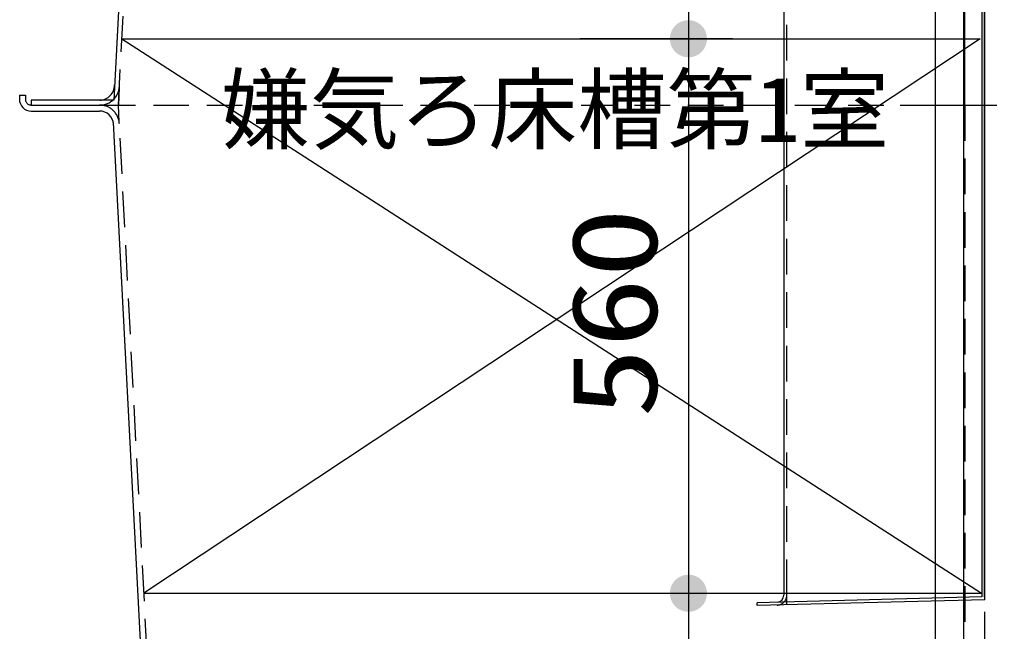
# Model space of a CAD drawing. Units: millimetres, scale not verified. Extents: x -22790 to 8910, y -6308 to 6308.
# Drawn here: x -6306 to -5326, y -3419 to -2801 of the extents above; entities that cross this region are included whole.
import ezdxf
from ezdxf.enums import TextEntityAlignment as Align

# ---------------------------------------------------------------- set-up
doc = ezdxf.new("R2010")
doc.units = ezdxf.units.MM
doc.header["$LTSCALE"] = 30
for name, pattern in [('CHAIN1', [8, 5, -1, 1, -1]), ('DASHED1', [1.8, 1.2, -0.6]), ('DOUBLE_CHAIN1', [8.8, 5, -1, 0.6, -0.6, 0.6, -1])]:
    doc.linetypes.add(name, pattern=pattern)
for name, color, linetype, lineweight in [('0-1_09', 3, 'Continuous', 25), ('0-2_空気管', 3, 'Continuous', 25), ('0-3_製作', 3, 'Continuous', 25), ('0-4_躯体', 3, 'Continuous', 25), ('0-6_文字', 3, 'Continuous', 25), ('0-8_寸法', 3, 'Continuous', 25), ('1-4_00クル-フ-6寸法', 132, 'Continuous', 25)]:
    doc.layers.add(name, color=color, linetype=linetype, lineweight=lineweight)
doc.styles.add('ＭＳ ゴシック', font='')
doc.styles.get('ＭＳ ゴシック').set_extended_font_data('MS Gothic')

msp = doc.modelspace()

# ---------------------------------------------------------------- linework, layer by layer
at = {"layer": '0-1_09', "linetype": 'DASHED1'}
msp.add_line((-6205.8, -2887.37), (-6184.68, -2484.35), dxfattribs=at)
at = {"layer": '0-1_09'}
msp.add_line((-6293.8, -2887.37), (-6205.8, -2887.37), dxfattribs=at)
msp.add_lwpolyline([(-6189.67, -2484.09), (-6210.54, -2882.37), (-6293.8, -2882.37), (-6293.8, -2887.37)], dxfattribs=at)
at = {"layer": '0-2_空気管'}
for p, q in [((-5380.8, -2037.93), (-5380.8, -3780.13)), ((-5330.8, -3384.22), (-5330.8, -2160.11)), ((-5351.77, -3775.29), (-5351.77, -2330.37)), ((-5350.8, -2887.37), (-5350.8, -2325.78)), ((-6305.8, -2877.37), (-6305.8, -2881.37)), ((-6305.8, -2877.37), (-6299.8, -2877.37)), ((-6293.8, -2887.37), (-6224.71, -2887.37)), ((-6293.8, -2893.37), (-6224.78, -2893.37)), ((-6179.89, -3496.39), (-6210.88, -2905.05))]:
    msp.add_line(p, q, dxfattribs=at)
at = {"layer": '0-2_空気管', "linetype": 'DASHED1'}
for p, q in [((-5330.8, -2049.11), (-5330.8, -3741.54)), ((-6299.8, -2877.37), (-6299.8, -2881.37)), ((-6293.8, -2887.37), (-6224.78, -2887.37)), ((-6224.5, -2887.37), (-3587.06, -2887.37)), ((-5350.8, -2887.37), (-5350.8, -3776.1)), ((-6173.9, -3496.07), (-6204.89, -2904.73))]:
    msp.add_line(p, q, dxfattribs=at)
at = {"layer": '0-2_空気管', "linetype": 'DOUBLE_CHAIN1'}
for p in [(-6204.89, -2870.01), (-6224.78, -2887.37), (-6204.89, -2904.73)]:
    msp.add_line(p, (-6205.8, -2887.37), dxfattribs=at)
at = {"layer": '0-2_空気管', "linetype": 'CHAIN1'}
msp.add_line((-5416.15, -2887.37), (-5258.77, -2887.37), dxfattribs=at)
at = {"layer": '0-2_空気管', "linetype": 'DASHED1'}
for centre, radius, start, end in [((-6224.71, -2867.37), 20, 270, 1.58), ((-6293.8, -2881.37), 6, 180, 270), ((-6224.78, -2907.37), 20, 3, 90)]:
    msp.add_arc(centre, radius, start, end, dxfattribs=at)
at = {"layer": '0-2_空気管'}
for centre, radius, start, end in [((-6224.71, -2867.37), 15, 270, 1.58), ((-6293.8, -2881.37), 12, 180, 270), ((-6224.78, -2907.37), 14, 3, 90)]:
    msp.add_arc(centre, radius, start, end, dxfattribs=at)
at = {"layer": '0-3_製作'}
for p, q in [((-6202.29, -2820.37), (-5335.27, -2820.37)), ((-6202.29, -2820.37), (-5333.89, -3380.37)), ((-5335.27, -2820.37), (-6179.96, -3380.37)), ((-6179.96, -3380.37), (-5333.89, -3380.37))]:
    msp.add_line(p, q, dxfattribs=at)
at = {"layer": '0-4_躯体'}
for p, q in [((-5333.64, -2160.11), (-5333.64, -3383.96)), ((-5330.64, -3386.88), (-5330.64, -2160.11)), ((-5533.64, -2530.87), (-5533.64, -3382.37)), ((-5333.64, -3383.96), (-5560.64, -3389.9)), ((-5330.64, -3386.88), (-5560.64, -3392.9)), ((-5560.64, -3392.9), (-5560.64, -3389.9))]:
    msp.add_line(p, q, dxfattribs=at)
at = {"layer": '0-4_躯体', "linetype": 'DASHED1'}
msp.add_line((-5530.64, -3382.37), (-5530.64, -2530.37), dxfattribs=at)
at = {"layer": '0-4_躯体', "linetype": 'DOUBLE_CHAIN1'}
msp.add_line((-5530.64, -3392.12), (-5530.64, -3382.37), dxfattribs=at)
at = {"layer": '0-4_躯体'}
msp.add_arc((-5540.64, -3382.37), 7, 271.5, 0, dxfattribs=at)
at = {"layer": '0-4_躯体', "linetype": 'DASHED1'}
msp.add_arc((-5540.64, -3382.37), 10, 271.5, 0, dxfattribs=at)
at = {"layer": '0-8_寸法'}
msp.add_line((-5585.63, -2820.37), (-5739.81, -2820.37), dxfattribs=at)
at = {"layer": '1-4_00クル-フ-6寸法', "color": 4}
for p, q in [((-5630, -2330.37), (-5630, -2820.37)), ((-5750, -2820.37), (-5630, -2820.37)), ((-5750, -2820.37), (-5630, -2820.37)), ((-5630, -2820.37), (-5630, -3380.37)), ((-5750, -3380.37), (-5630, -3380.37)), ((-5750, -3380.37), (-5630, -3380.37)), ((-5630, -3380.37), (-5630, -3780.37))]:
    msp.add_line(p, q, dxfattribs=at)
at = {"layer": '1-4_00クル-フ-6寸法'}
for points in [[(-5630, -2820.37), (-5636.91, -2802.94), (-5634.67, -2802.21)], [(-5630, -2820.37), (-5636.91, -2802.94), (-5634.67, -2802.21)], [(-5630, -2820.37), (-5634.67, -2802.21), (-5632.35, -2801.77)], [(-5630, -2820.37), (-5634.67, -2802.21), (-5632.35, -2801.77)], [(-5630, -2820.37), (-5632.35, -2801.77), (-5630, -2801.62)], [(-5630, -2820.37), (-5632.35, -2801.77), (-5630, -2801.62)], [(-5630, -2820.37), (-5630, -2801.62), (-5627.65, -2801.77)], [(-5630, -2820.37), (-5630, -2801.62), (-5627.65, -2801.77)], [(-5630, -2820.37), (-5627.65, -2801.77), (-5625.34, -2802.21)], [(-5630, -2820.37), (-5627.65, -2801.77), (-5625.34, -2802.21)], [(-5630, -2820.37), (-5625.34, -2802.21), (-5623.1, -2802.94)], [(-5630, -2820.37), (-5625.34, -2802.21), (-5623.1, -2802.94)], [(-5630, -2820.37), (-5647.84, -2814.58), (-5646.97, -2812.39)], [(-5630, -2820.37), (-5647.84, -2814.58), (-5646.97, -2812.39)], [(-5630, -2820.37), (-5646.97, -2812.39), (-5645.84, -2810.33)], [(-5630, -2820.37), (-5646.97, -2812.39), (-5645.84, -2810.33)], [(-5630, -2820.37), (-5645.84, -2810.33), (-5644.45, -2808.42)], [(-5630, -2820.37), (-5645.84, -2810.33), (-5644.45, -2808.42)], [(-5630, -2820.37), (-5644.45, -2808.42), (-5642.84, -2806.7)], [(-5630, -2820.37), (-5644.45, -2808.42), (-5642.84, -2806.7)], [(-5630, -2820.37), (-5642.84, -2806.7), (-5641.03, -2805.2)], [(-5630, -2820.37), (-5642.84, -2806.7), (-5641.03, -2805.2)], [(-5630, -2820.37), (-5641.03, -2805.2), (-5639.04, -2803.94)], [(-5630, -2820.37), (-5641.03, -2805.2), (-5639.04, -2803.94)], [(-5630, -2820.37), (-5639.04, -2803.94), (-5636.91, -2802.94)], [(-5630, -2820.37), (-5639.04, -2803.94), (-5636.91, -2802.94)], [(-5630, -2820.37), (-5623.1, -2802.94), (-5620.97, -2803.94)], [(-5630, -2820.37), (-5623.1, -2802.94), (-5620.97, -2803.94)], [(-5630, -2820.37), (-5620.97, -2803.94), (-5618.98, -2805.2)], [(-5630, -2820.37), (-5620.97, -2803.94), (-5618.98, -2805.2)], [(-5630, -2820.37), (-5618.98, -2805.2), (-5617.17, -2806.7)], [(-5630, -2820.37), (-5618.98, -2805.2), (-5617.17, -2806.7)], [(-5630, -2820.37), (-5617.17, -2806.7), (-5615.56, -2808.42)], [(-5630, -2820.37), (-5617.17, -2806.7), (-5615.56, -2808.42)], [(-5630, -2820.37), (-5615.56, -2808.42), (-5614.17, -2810.33)], [(-5630, -2820.37), (-5615.56, -2808.42), (-5614.17, -2810.33)], [(-5630, -2820.37), (-5614.17, -2810.33), (-5613.04, -2812.39)], [(-5630, -2820.37), (-5614.17, -2810.33), (-5613.04, -2812.39)], [(-5630, -2820.37), (-5613.04, -2812.39), (-5612.17, -2814.58)], [(-5630, -2820.37), (-5613.04, -2812.39), (-5612.17, -2814.58)], [(-5630, -2820.37), (-5648.72, -2819.2), (-5648.42, -2816.86)], [(-5630, -2820.37), (-5648.72, -2819.2), (-5648.42, -2816.86)], [(-5630, -2820.37), (-5648.72, -2821.55), (-5648.72, -2819.2)], [(-5630, -2820.37), (-5648.72, -2821.55), (-5648.72, -2819.2)], [(-5630, -2820.37), (-5648.42, -2823.89), (-5648.72, -2821.55)], [(-5630, -2820.37), (-5648.42, -2823.89), (-5648.72, -2821.55)], [(-5630, -2820.37), (-5648.42, -2816.86), (-5647.84, -2814.58)], [(-5630, -2820.37), (-5648.42, -2816.86), (-5647.84, -2814.58)], [(-5630, -2820.37), (-5647.84, -2826.17), (-5648.42, -2823.89)], [(-5630, -2820.37), (-5647.84, -2826.17), (-5648.42, -2823.89)], [(-5630, -2820.37), (-5646.97, -2828.36), (-5647.84, -2826.17)], [(-5630, -2820.37), (-5646.97, -2828.36), (-5647.84, -2826.17)], [(-5630, -2820.37), (-5645.84, -2830.42), (-5646.97, -2828.36)], [(-5630, -2820.37), (-5645.84, -2830.42), (-5646.97, -2828.36)], [(-5630, -2820.37), (-5644.45, -2832.32), (-5645.84, -2830.42)], [(-5630, -2820.37), (-5644.45, -2832.32), (-5645.84, -2830.42)], [(-5630, -2820.37), (-5642.84, -2834.04), (-5644.45, -2832.32)], [(-5630, -2820.37), (-5642.84, -2834.04), (-5644.45, -2832.32)], [(-5630, -2820.37), (-5641.03, -2835.54), (-5642.84, -2834.04)], [(-5630, -2820.37), (-5641.03, -2835.54), (-5642.84, -2834.04)], [(-5630, -2820.37), (-5639.04, -2836.8), (-5641.03, -2835.54)], [(-5630, -2820.37), (-5639.04, -2836.8), (-5641.03, -2835.54)], [(-5630, -2820.37), (-5636.91, -2837.81), (-5639.04, -2836.8)], [(-5630, -2820.37), (-5636.91, -2837.81), (-5639.04, -2836.8)], [(-5630, -2820.37), (-5634.67, -2838.53), (-5636.91, -2837.81)], [(-5630, -2820.37), (-5634.67, -2838.53), (-5636.91, -2837.81)], [(-5630, -2820.37), (-5632.35, -2838.98), (-5634.67, -2838.53)], [(-5630, -2820.37), (-5632.35, -2838.98), (-5634.67, -2838.53)], [(-5630, -2820.37), (-5630, -2839.12), (-5632.35, -2838.98)], [(-5630, -2820.37), (-5630, -2839.12), (-5632.35, -2838.98)], [(-5630, -2820.37), (-5612.17, -2814.58), (-5611.59, -2816.86)], [(-5630, -2820.37), (-5612.17, -2814.58), (-5611.59, -2816.86)], [(-5630, -2820.37), (-5611.59, -2816.86), (-5611.29, -2819.2)], [(-5630, -2820.37), (-5611.59, -2816.86), (-5611.29, -2819.2)], [(-5630, -2820.37), (-5611.29, -2819.2), (-5611.29, -2821.55)], [(-5630, -2820.37), (-5611.29, -2819.2), (-5611.29, -2821.55)], [(-5630, -2820.37), (-5627.65, -2838.98), (-5630, -2839.12)], [(-5630, -2820.37), (-5625.34, -2838.53), (-5627.65, -2838.98)], [(-5630, -2820.37), (-5623.1, -2837.81), (-5625.34, -2838.53)], [(-5630, -2820.37), (-5620.97, -2836.8), (-5623.1, -2837.81)], [(-5630, -2820.37), (-5618.98, -2835.54), (-5620.97, -2836.8)], [(-5630, -2820.37), (-5617.17, -2834.04), (-5618.98, -2835.54)], [(-5630, -2820.37), (-5615.56, -2832.32), (-5617.17, -2834.04)], [(-5630, -2820.37), (-5614.17, -2830.42), (-5615.56, -2832.32)], [(-5630, -2820.37), (-5613.04, -2828.36), (-5614.17, -2830.42)], [(-5630, -2820.37), (-5612.17, -2826.17), (-5613.04, -2828.36)], [(-5630, -2820.37), (-5611.59, -2823.89), (-5612.17, -2826.17)], [(-5630, -2820.37), (-5611.29, -2821.55), (-5611.59, -2823.89)], [(-5630, -2820.37), (-5627.65, -2838.98), (-5630, -2839.12)], [(-5630, -2820.37), (-5625.34, -2838.53), (-5627.65, -2838.98)], [(-5630, -2820.37), (-5623.1, -2837.81), (-5625.34, -2838.53)], [(-5630, -2820.37), (-5620.97, -2836.8), (-5623.1, -2837.81)], [(-5630, -2820.37), (-5618.98, -2835.54), (-5620.97, -2836.8)], [(-5630, -2820.37), (-5617.17, -2834.04), (-5618.98, -2835.54)], [(-5630, -2820.37), (-5615.56, -2832.32), (-5617.17, -2834.04)], [(-5630, -2820.37), (-5614.17, -2830.42), (-5615.56, -2832.32)], [(-5630, -2820.37), (-5613.04, -2828.36), (-5614.17, -2830.42)], [(-5630, -2820.37), (-5612.17, -2826.17), (-5613.04, -2828.36)], [(-5630, -2820.37), (-5611.59, -2823.89), (-5612.17, -2826.17)], [(-5630, -2820.37), (-5611.29, -2821.55), (-5611.59, -2823.89)], [(-5630, -3380.37), (-5646.97, -3372.39), (-5645.84, -3370.32)], [(-5630, -3380.37), (-5646.97, -3372.39), (-5645.84, -3370.32)], [(-5630, -3380.37), (-5645.84, -3370.32), (-5644.45, -3368.42)], [(-5630, -3380.37), (-5645.84, -3370.32), (-5644.45, -3368.42)], [(-5630, -3380.37), (-5644.45, -3368.42), (-5642.84, -3366.7)], [(-5630, -3380.37), (-5644.45, -3368.42), (-5642.84, -3366.7)], [(-5630, -3380.37), (-5642.84, -3366.7), (-5641.03, -3365.2)], [(-5630, -3380.37), (-5642.84, -3366.7), (-5641.03, -3365.2)], [(-5630, -3380.37), (-5641.03, -3365.2), (-5639.04, -3363.94)], [(-5630, -3380.37), (-5641.03, -3365.2), (-5639.04, -3363.94)], [(-5630, -3380.37), (-5639.04, -3363.94), (-5636.91, -3362.94)], [(-5630, -3380.37), (-5639.04, -3363.94), (-5636.91, -3362.94)], [(-5630, -3380.37), (-5636.91, -3362.94), (-5634.67, -3362.21)], [(-5630, -3380.37), (-5636.91, -3362.94), (-5634.67, -3362.21)], [(-5630, -3380.37), (-5634.67, -3362.21), (-5632.35, -3361.77)], [(-5630, -3380.37), (-5634.67, -3362.21), (-5632.35, -3361.77)], [(-5630, -3380.37), (-5632.35, -3361.77), (-5630, -3361.62)], [(-5630, -3380.37), (-5632.35, -3361.77), (-5630, -3361.62)], [(-5630, -3380.37), (-5630, -3361.62), (-5627.65, -3361.77)], [(-5630, -3380.37), (-5630, -3361.62), (-5627.65, -3361.77)], [(-5630, -3380.37), (-5627.65, -3361.77), (-5625.34, -3362.21)], [(-5630, -3380.37), (-5627.65, -3361.77), (-5625.34, -3362.21)], [(-5630, -3380.37), (-5625.34, -3362.21), (-5623.1, -3362.94)], [(-5630, -3380.37), (-5625.34, -3362.21), (-5623.1, -3362.94)], [(-5630, -3380.37), (-5623.1, -3362.94), (-5620.97, -3363.94)], [(-5630, -3380.37), (-5623.1, -3362.94), (-5620.97, -3363.94)], [(-5630, -3380.37), (-5620.97, -3363.94), (-5618.98, -3365.2)], [(-5630, -3380.37), (-5620.97, -3363.94), (-5618.98, -3365.2)], [(-5630, -3380.37), (-5618.98, -3365.2), (-5617.17, -3366.7)], [(-5630, -3380.37), (-5618.98, -3365.2), (-5617.17, -3366.7)], [(-5630, -3380.37), (-5617.17, -3366.7), (-5615.56, -3368.42)], [(-5630, -3380.37), (-5617.17, -3366.7), (-5615.56, -3368.42)], [(-5630, -3380.37), (-5615.56, -3368.42), (-5614.17, -3370.32)], [(-5630, -3380.37), (-5615.56, -3368.42), (-5614.17, -3370.32)], [(-5630, -3380.37), (-5614.17, -3370.32), (-5613.04, -3372.39)], [(-5630, -3380.37), (-5614.17, -3370.32), (-5613.04, -3372.39)], [(-5630, -3380.37), (-5648.72, -3379.19), (-5648.42, -3376.86)], [(-5630, -3380.37), (-5648.72, -3379.19), (-5648.42, -3376.86)], [(-5630, -3380.37), (-5648.72, -3381.55), (-5648.72, -3379.19)], [(-5630, -3380.37), (-5648.72, -3381.55), (-5648.72, -3379.19)], [(-5630, -3380.37), (-5648.42, -3383.88), (-5648.72, -3381.55)], [(-5630, -3380.37), (-5648.42, -3383.88), (-5648.72, -3381.55)], [(-5630, -3380.37), (-5648.42, -3376.86), (-5647.84, -3374.58)], [(-5630, -3380.37), (-5648.42, -3376.86), (-5647.84, -3374.58)], [(-5630, -3380.37), (-5647.84, -3386.16), (-5648.42, -3383.88)], [(-5630, -3380.37), (-5647.84, -3386.16), (-5648.42, -3383.88)], [(-5630, -3380.37), (-5647.84, -3374.58), (-5646.97, -3372.39)], [(-5630, -3380.37), (-5647.84, -3374.58), (-5646.97, -3372.39)], [(-5630, -3380.37), (-5646.97, -3388.35), (-5647.84, -3386.16)], [(-5630, -3380.37), (-5646.97, -3388.35), (-5647.84, -3386.16)], [(-5630, -3380.37), (-5645.84, -3390.42), (-5646.97, -3388.35)], [(-5630, -3380.37), (-5645.84, -3390.42), (-5646.97, -3388.35)], [(-5630, -3380.37), (-5644.45, -3392.32), (-5645.84, -3390.42)], [(-5630, -3380.37), (-5644.45, -3392.32), (-5645.84, -3390.42)], [(-5630, -3380.37), (-5642.84, -3394.04), (-5644.45, -3392.32)], [(-5630, -3380.37), (-5642.84, -3394.04), (-5644.45, -3392.32)], [(-5630, -3380.37), (-5641.03, -3395.54), (-5642.84, -3394.04)], [(-5630, -3380.37), (-5641.03, -3395.54), (-5642.84, -3394.04)], [(-5630, -3380.37), (-5639.04, -3396.8), (-5641.03, -3395.54)], [(-5630, -3380.37), (-5639.04, -3396.8), (-5641.03, -3395.54)], [(-5630, -3380.37), (-5636.91, -3397.8), (-5639.04, -3396.8)], [(-5630, -3380.37), (-5636.91, -3397.8), (-5639.04, -3396.8)], [(-5630, -3380.37), (-5634.67, -3398.53), (-5636.91, -3397.8)], [(-5630, -3380.37), (-5634.67, -3398.53), (-5636.91, -3397.8)], [(-5630, -3380.37), (-5632.35, -3398.97), (-5634.67, -3398.53)], [(-5630, -3380.37), (-5632.35, -3398.97), (-5634.67, -3398.53)], [(-5630, -3380.37), (-5630, -3399.12), (-5632.35, -3398.97)], [(-5630, -3380.37), (-5630, -3399.12), (-5632.35, -3398.97)], [(-5630, -3380.37), (-5613.04, -3372.39), (-5612.17, -3374.58)], [(-5630, -3380.37), (-5613.04, -3372.39), (-5612.17, -3374.58)], [(-5630, -3380.37), (-5612.17, -3374.58), (-5611.59, -3376.86)], [(-5630, -3380.37), (-5612.17, -3374.58), (-5611.59, -3376.86)], [(-5630, -3380.37), (-5611.59, -3376.86), (-5611.29, -3379.19)], [(-5630, -3380.37), (-5611.59, -3376.86), (-5611.29, -3379.19)], [(-5630, -3380.37), (-5611.29, -3379.19), (-5611.29, -3381.55)], [(-5630, -3380.37), (-5611.29, -3379.19), (-5611.29, -3381.55)], [(-5630, -3380.37), (-5627.65, -3398.97), (-5630, -3399.12)], [(-5630, -3380.37), (-5625.34, -3398.53), (-5627.65, -3398.97)], [(-5630, -3380.37), (-5623.1, -3397.8), (-5625.34, -3398.53)], [(-5630, -3380.37), (-5620.97, -3396.8), (-5623.1, -3397.8)], [(-5630, -3380.37), (-5618.98, -3395.54), (-5620.97, -3396.8)], [(-5630, -3380.37), (-5617.17, -3394.04), (-5618.98, -3395.54)], [(-5630, -3380.37), (-5615.56, -3392.32), (-5617.17, -3394.04)], [(-5630, -3380.37), (-5614.17, -3390.42), (-5615.56, -3392.32)], [(-5630, -3380.37), (-5613.04, -3388.35), (-5614.17, -3390.42)], [(-5630, -3380.37), (-5612.17, -3386.16), (-5613.04, -3388.35)], [(-5630, -3380.37), (-5611.59, -3383.88), (-5612.17, -3386.16)], [(-5630, -3380.37), (-5611.29, -3381.55), (-5611.59, -3383.88)], [(-5630, -3380.37), (-5627.65, -3398.97), (-5630, -3399.12)], [(-5630, -3380.37), (-5625.34, -3398.53), (-5627.65, -3398.97)], [(-5630, -3380.37), (-5623.1, -3397.8), (-5625.34, -3398.53)], [(-5630, -3380.37), (-5620.97, -3396.8), (-5623.1, -3397.8)], [(-5630, -3380.37), (-5618.98, -3395.54), (-5620.97, -3396.8)], [(-5630, -3380.37), (-5617.17, -3394.04), (-5618.98, -3395.54)], [(-5630, -3380.37), (-5615.56, -3392.32), (-5617.17, -3394.04)], [(-5630, -3380.37), (-5614.17, -3390.42), (-5615.56, -3392.32)], [(-5630, -3380.37), (-5613.04, -3388.35), (-5614.17, -3390.42)], [(-5630, -3380.37), (-5612.17, -3386.16), (-5613.04, -3388.35)], [(-5630, -3380.37), (-5611.59, -3383.88), (-5612.17, -3386.16)], [(-5630, -3380.37), (-5611.29, -3381.55), (-5611.59, -3383.88)]]:
    msp.add_solid(points, dxfattribs=at)

# ---------------------------------------------------------------- texts
at = {"layer": '0-6_文字', "color": 4, "style": 'ＭＳ ゴシック'}
msp.add_text('嫌気ろ床槽第1室', height=65.98, dxfattribs=at).set_placement((-6102.18, -2944.53), align=Align.BOTTOM_LEFT)
at = {"layer": '1-4_00クル-フ-6寸法', "color": 3, "style": 'ＭＳ ゴシック', "width": 1.2}
msp.add_text('560', height=86.66, rotation=90, dxfattribs=at).set_placement((-5635.85, -3203.23), align=Align.BOTTOM_LEFT)

doc.saveas('drawing.dxf')
